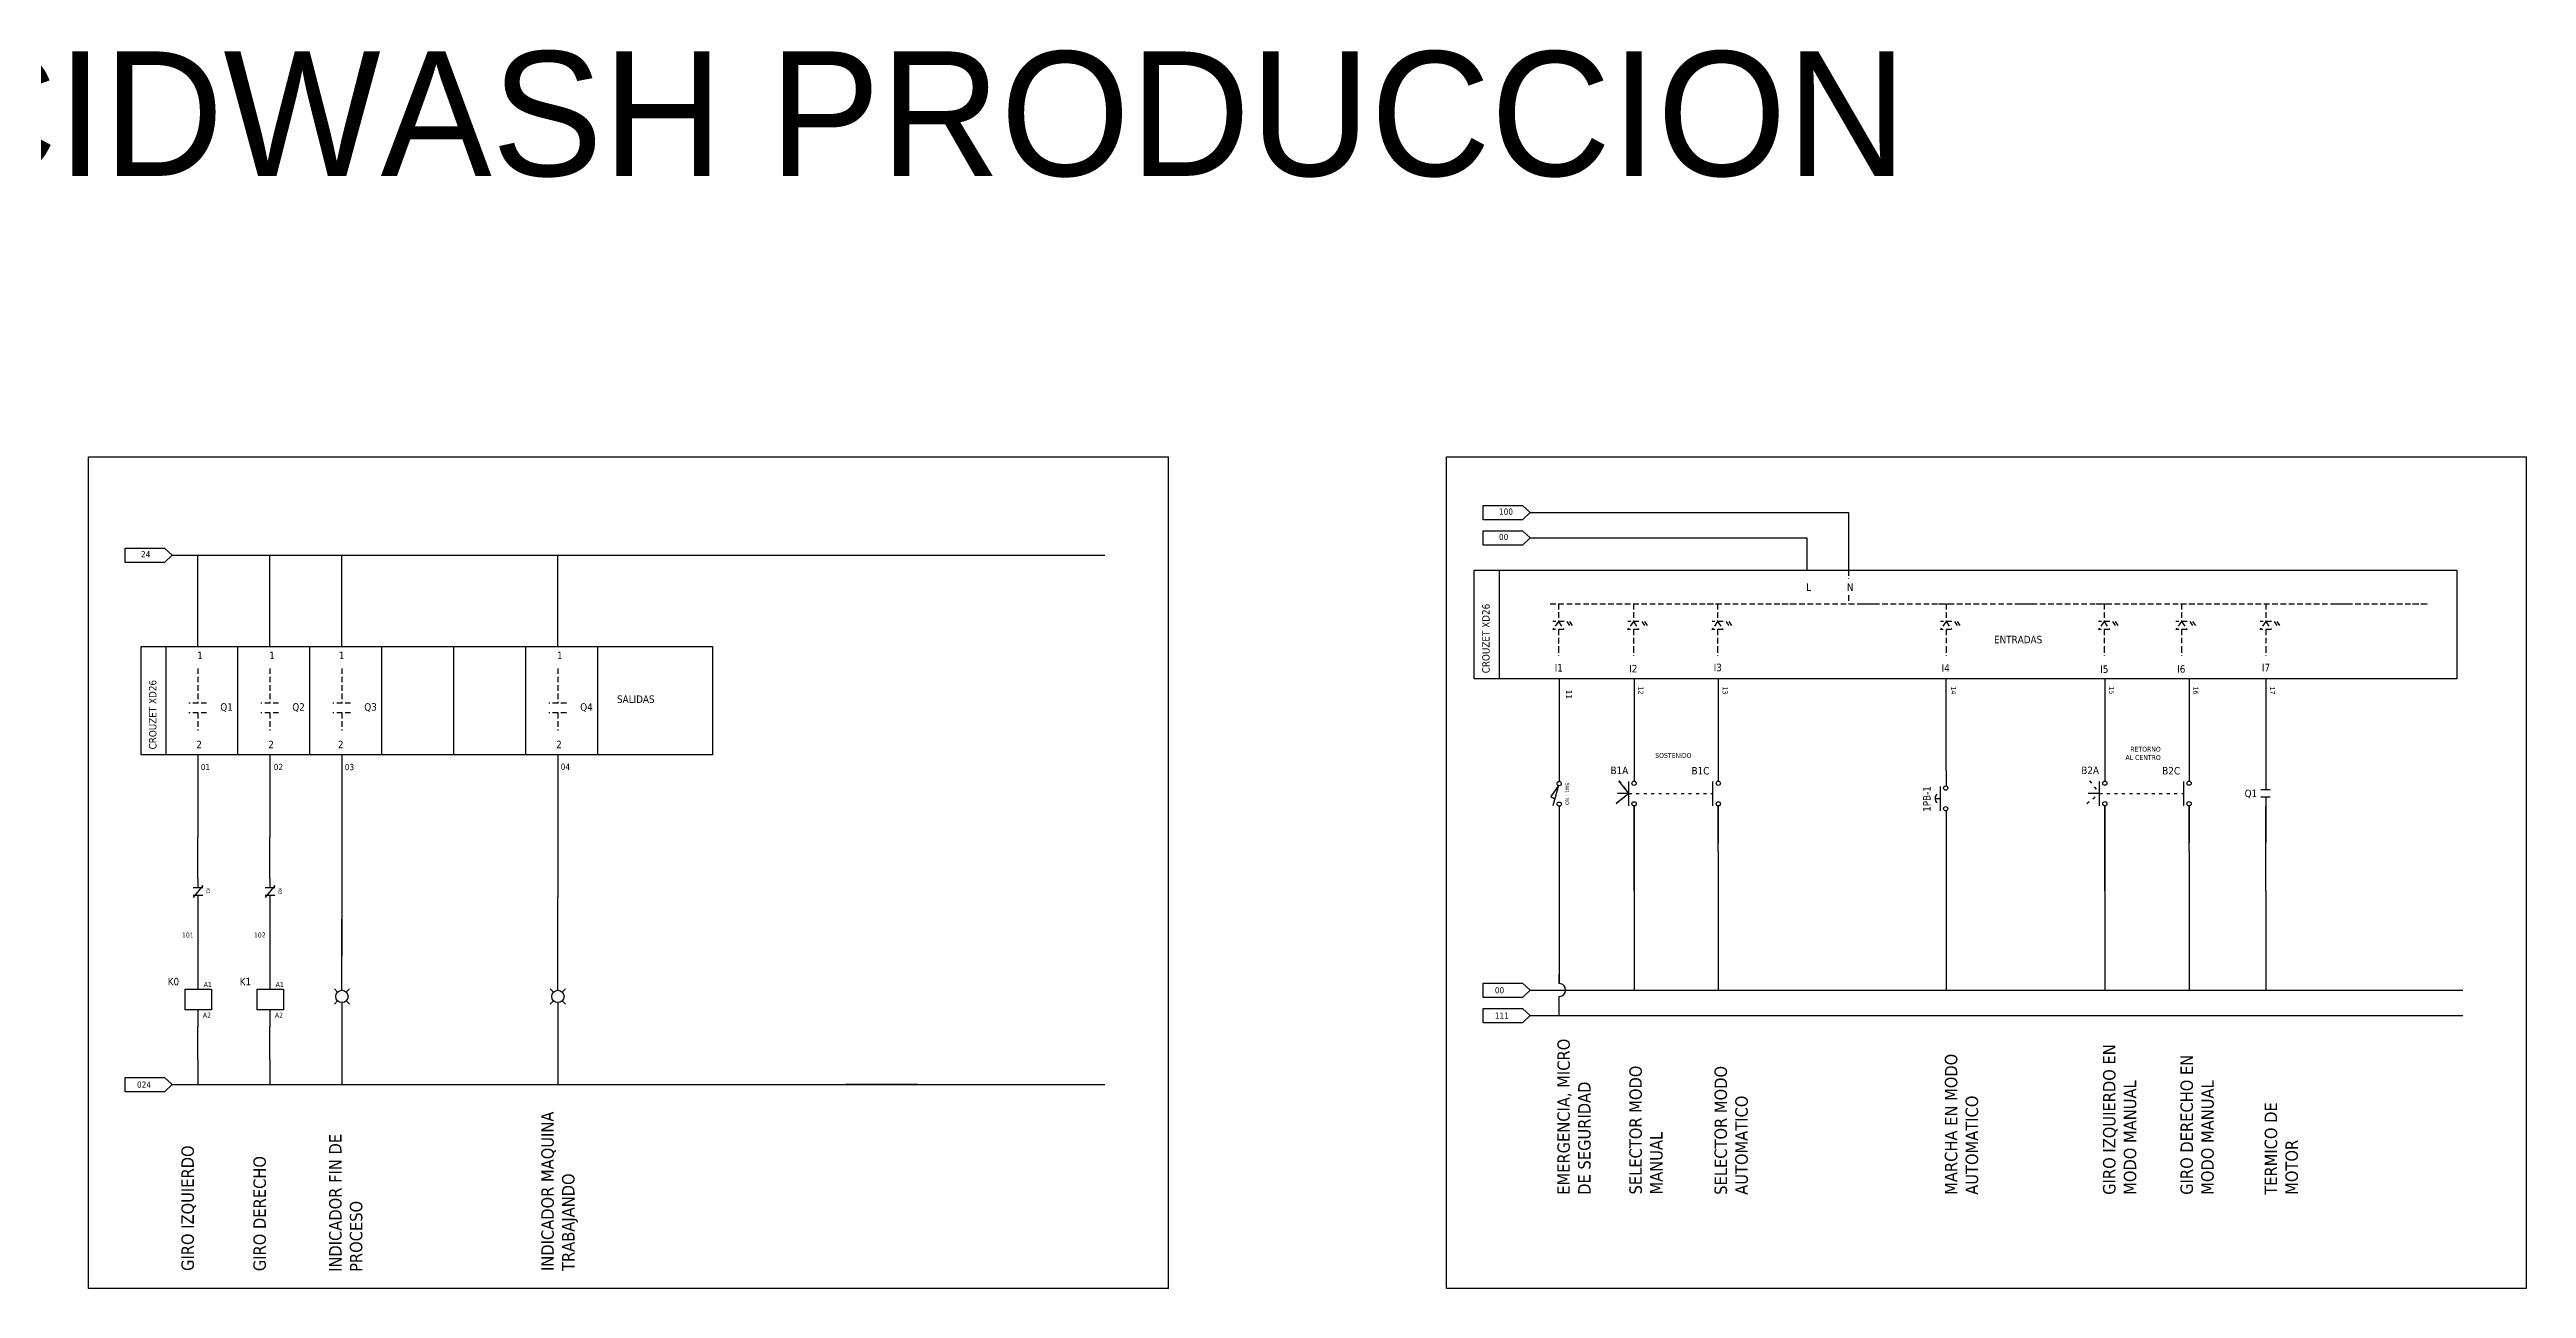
# Model space of a CAD drawing. Header units: millimetres. Extents: x 4928 to 6523, y 3574 to 5217.
# Drawn here: x 5497 to 6492, y 3574 to 4071 of the extents above; entities that cross this region are included whole.
import ezdxf
from ezdxf.enums import TextEntityAlignment as Align

# ---------------------------------------------------------------- set-up
doc = ezdxf.new("R2010")
doc.units = ezdxf.units.MM
doc.linetypes.add('ACAD_ISO03W100', pattern=[30, 12, -18])
doc.linetypes.add('LÍNEAS_OCULTAS2', pattern=[4.7625, 3.175, -1.5875])
doc.layers.add('0 @ 1', color=7, linetype='Continuous')
doc.layers.add('Capa1', color=7, linetype='LÍNEAS_OCULTAS2')
doc.styles.add('Tahoma', font='tahoma.ttf')

# ---------------------------------------------------------------- blocks, each defined once
blk = doc.blocks.new('*U28')
at = {"linetype": 'Continuous'}
for p, q in [((-3.33, -0.27), (1.09, -3.3)), ((-3.33, -0.27), (4.76, -2.59)), ((1.09, -3.3), (1.94, -1.78))]:
    blk.add_line(p, q, dxfattribs=at)
for centre in [(-4.14, 0), (4.14, 0)]:
    blk.add_circle(centre, 0.859)
at = {"style": 'Tahoma'}
for tag, p in [('Diseñador de referencia', (0, 2.5)), ('Descripción', (0, 6.67))]:
    blk.add_attdef(tag, text='', height=1.5, dxfattribs=at).set_placement(p, align=Align.CENTER)
at = {"linetype": 'Continuous', "style": 'Tahoma', "flags": 8}
blk.add_attdef('Terminal 1', text='', height=1.5, dxfattribs=at).set_placement((-6.67, -0.84), align=Align.TOP_RIGHT)
blk.add_attdef('Terminal 2', text='', height=1.5, dxfattribs=at).set_placement((6.67, -0.84), align=Align.TOP_LEFT)
blk = doc.blocks.new('*U29')
for p, q in [((-4.93, 2.14), (4.8, 2.14)), ((0, 4.28), (0, 2.14))]:
    blk.add_line(p, q)
for centre in [(-4.14, 0), (4.14, 0)]:
    blk.add_circle(centre, 0.859)
blk.add_arc((0, 2.19), 2.08, 36.8699, 143.1301)
at = {"style": 'Tahoma'}
for tag, p in [('Descripción', (0, 9.17)), ('Diseñador de referencia', (0, 5))]:
    blk.add_attdef(tag, text='', height=1.5, dxfattribs=at).set_placement(p, align=Align.CENTER)
at = {"linetype": 'Continuous', "style": 'Tahoma', "flags": 8}
blk.add_attdef('Terminal 1', text='', height=1.5, dxfattribs=at).set_placement((-6.67, -0.84), align=Align.TOP_RIGHT)
blk.add_attdef('Terminal 2', text='', height=1.5, dxfattribs=at).set_placement((6.67, -0.84), align=Align.TOP_LEFT)
blk = doc.blocks.new('*U23')
at = {"linetype": 'Continuous'}
for p, q in [((-1.5, 1.92), (-1.5, -1.92)), ((1.5, 1.92), (1.5, -1.92))]:
    blk.add_line(p, q, dxfattribs=at)
at = {"style": 'Tahoma'}
for tag, p in [('Descripción', (0, 8.73)), ('Diseñador de referencia', (-0.18, 3.37))]:
    blk.add_attdef(tag, text='', height=1.5, dxfattribs=at).set_placement(p, align=Align.CENTER)
at = {"linetype": 'Continuous', "style": 'Tahoma', "flags": 8}
blk.add_attdef('Terminal 1', text='', height=1.5, dxfattribs=at).set_placement((-3.17, -0.8), align=Align.TOP_RIGHT)
blk.add_attdef('Terminal 2', text='', height=1.5, dxfattribs=at).set_placement((3.17, -0.8), align=Align.TOP_LEFT)
blk = doc.blocks.new('*U30')
at = {"linetype": 'Continuous'}
for p, q in [((-2.4, 1.92), (2.4, -1.92)), ((-1.5, 1.92), (-1.5, -1.92)), ((1.5, 1.92), (1.5, -1.92))]:
    blk.add_line(p, q, dxfattribs=at)
at = {"style": 'Tahoma'}
for tag, p in [('Descripción', (0, 8.73)), ('Diseñador de referencia', (-0.18, 3.37))]:
    blk.add_attdef(tag, text='', height=1.5, dxfattribs=at).set_placement(p, align=Align.CENTER)
at = {"linetype": 'Continuous', "style": 'Tahoma', "flags": 8}
blk.add_attdef('Terminal 1', text='', height=1.5, dxfattribs=at).set_placement((-3.17, -0.8), align=Align.TOP_RIGHT)
blk.add_attdef('Terminal 2', text='', height=1.5, dxfattribs=at).set_placement((3.17, -0.8), align=Align.TOP_LEFT)

msp = doc.modelspace()

# ---------------------------------------------------------------- linework, layer by layer
for p, q in [((5512.83, 3573.87), (5512.83, 3907.87)), ((5512.83, 3907.87), (5946.63, 3907.87)), ((5946.63, 3573.87), (5946.63, 3907.87)), ((6058.19, 3573.87), (6058.19, 3907.87)), ((6058.19, 3907.87), (6491.98, 3907.87)), ((6491.98, 3573.87), (6491.98, 3907.87)), ((6072.96, 3888.29), (6088.73, 3888.29)), ((6072.96, 3882.52), (6072.96, 3888.29)), ((6088.73, 3882.52), (6072.96, 3882.52)), ((6088.73, 3888.29), (6091.85, 3885.48)), ((6091.85, 3885.48), (6088.73, 3882.52)), ((6091.85, 3885.48), (6219.75, 3885.48)), ((6219.75, 3885.48), (6219.75, 3862.24)), ((5527.58, 3871.14), (5543.35, 3871.14)), ((5527.58, 3865.38), (5527.58, 3871.14)), ((5543.35, 3871.14), (5546.47, 3868.33)), ((6072.96, 3878.08), (6088.73, 3878.08)), ((6072.96, 3872.32), (6072.96, 3878.08)), ((6088.73, 3872.32), (6072.96, 3872.32)), ((6088.73, 3878.08), (6091.85, 3875.27)), ((6091.85, 3875.27), (6088.73, 3872.32)), ((6091.85, 3875.27), (6203.02, 3875.27)), ((6203.02, 3875.27), (6203.02, 3862.24)), ((5543.35, 3865.38), (5527.58, 3865.38)), ((5546.47, 3868.33), (5543.35, 3865.38)), ((5546.47, 3868.33), (5921.03, 3868.33)), ((5556.82, 3840.32), (5556.82, 3868.33)), ((5585.73, 3840.32), (5585.73, 3868.33)), ((5614.64, 3831.67), (5614.64, 3868.33)), ((5701.36, 3831.67), (5701.36, 3868.33)), ((6079.36, 3862.24), (6079.36, 3818.67)), ((5556.82, 3831.67), (5556.82, 3840.32)), ((5585.73, 3831.67), (5585.73, 3840.32)), ((5543.92, 3831.67), (5543.92, 3788.1)), ((5572.82, 3788.1), (5572.82, 3831.67)), ((5601.73, 3788.1), (5601.73, 3831.67)), ((5630.64, 3788.1), (5630.64, 3831.67)), ((5630.64, 3831.67), (5659.54, 3831.67)), ((5659.54, 3788.1), (5659.54, 3831.67)), ((5659.54, 3788.1), (5659.54, 3831.67)), ((5688.45, 3788.1), (5688.45, 3831.67)), ((5688.45, 3788.1), (5688.45, 3831.67)), ((5688.45, 3788.1), (5688.45, 3831.67)), ((5717.36, 3788.1), (5717.36, 3831.67)), ((5717.36, 3788.1), (5717.36, 3831.67)), ((6103.5, 3818.66), (6103.5, 3795.58)), ((6133.6, 3818.66), (6133.6, 3811.25)), ((6133.6, 3818.66), (6133.6, 3800.54)), ((6167.42, 3818.66), (6167.42, 3800.54)), ((6258.9, 3781.92), (6258.9, 3818.67)), ((6322.65, 3818.67), (6322.65, 3800.55)), ((6356.47, 3818.67), (6356.47, 3800.55)), ((6387.28, 3818.67), (6387.28, 3800.55)), ((6133.6, 3800.54), (6133.6, 3777.61)), ((6167.42, 3800.54), (6167.42, 3777.61)), ((6322.65, 3800.55), (6322.65, 3777.62)), ((6356.47, 3800.55), (6356.47, 3777.62)), ((6387.28, 3800.55), (6387.28, 3777.62)), ((6103.5, 3795.58), (6103.5, 3777.48)), ((5556.82, 3788), (5556.82, 3780.59)), ((5556.82, 3780.59), (5556.82, 3755.08)), ((5585.73, 3788.04), (5585.73, 3780.63)), ((5585.73, 3780.63), (5585.73, 3755.08)), ((5614.64, 3788), (5614.64, 3780.59)), ((5614.64, 3780.59), (5614.64, 3722.15)), ((5701.36, 3788.1), (5701.36, 3780.7)), ((5701.36, 3780.7), (5701.36, 3734.09)), ((6258.9, 3781.92), (6258.9, 3775.62)), ((6387.28, 3781.46), (6387.28, 3774.11)), ((6131.46, 3772.61), (6126.42, 3768.63)), ((6131.46, 3772.61), (6126.9, 3772.61)), ((6131.46, 3772.61), (6127.48, 3777.65)), ((6131.46, 3767.68), (6131.46, 3777.41)), ((6165.28, 3767.68), (6165.28, 3777.41)), ((6320.52, 3772.62), (6315.95, 3772.62)), ((6320.52, 3767.69), (6320.52, 3777.42)), ((6354.34, 3767.69), (6354.34, 3777.42)), ((6387.28, 3771.11), (6387.28, 3760.3)), ((6103.5, 3767.48), (6103.5, 3747.51)), ((6133.6, 3733.56), (6133.6, 3767.61)), ((6133.6, 3767.61), (6133.6, 3752.85)), ((6167.42, 3749.32), (6167.42, 3767.61)), ((6167.42, 3767.61), (6167.42, 3752.85)), ((6258.9, 3765.66), (6258.9, 3704.18)), ((6322.65, 3733.57), (6322.65, 3767.62)), ((6322.65, 3767.62), (6322.65, 3752.86)), ((6356.47, 3749.33), (6356.47, 3767.62)), ((6356.47, 3767.62), (6356.47, 3752.86)), ((6387.28, 3733.57), (6387.28, 3767.62)), ((6387.28, 3767.62), (6387.28, 3752.86)), ((5556.82, 3738.48), (5556.82, 3755.08)), ((5585.73, 3738.48), (5585.73, 3755.08)), ((6133.6, 3756.48), (6133.6, 3733.56)), ((6322.65, 3756.5), (6322.65, 3733.57)), ((6103.5, 3747.51), (6103.5, 3733.56)), ((6167.42, 3749.32), (6167.42, 3693.7)), ((6356.47, 3749.33), (6356.47, 3693.7)), ((5556.82, 3738.48), (5556.82, 3734.71)), ((5556.82, 3731.71), (5556.82, 3725.24)), ((5585.73, 3738.48), (5585.73, 3734.71)), ((5585.73, 3731.71), (5585.73, 3725.24)), ((5701.36, 3734.09), (5701.36, 3731.09)), ((5701.36, 3695.5), (5701.36, 3731.09)), ((6103.5, 3733.56), (6103.5, 3696.29)), ((6133.6, 3733.56), (6133.6, 3693.7)), ((6322.65, 3733.57), (6322.65, 3693.7)), ((6387.28, 3733.57), (6387.28, 3693.7)), ((5556.82, 3725.24), (5556.82, 3700.91)), ((5585.73, 3725.24), (5585.73, 3700.91)), ((5614.64, 3695.5), (5614.64, 3722.15)), ((5614.64, 3722.15), (5614.64, 3707.39)), ((5556.82, 3700.91), (5556.82, 3694.05)), ((5585.73, 3700.91), (5585.73, 3694.05)), ((6258.9, 3704.18), (6258.9, 3693.7)), ((5551.58, 3694.05), (5562.27, 3694.05)), ((5551.58, 3694.05), (5551.58, 3685.81)), ((5562.27, 3694.05), (5562.27, 3685.81)), ((5580.49, 3694.05), (5591.17, 3694.05)), ((5580.49, 3694.05), (5580.49, 3685.81)), ((5591.17, 3694.05), (5591.17, 3685.81)), ((5612.88, 3692.87), (5611.58, 3694.17)), ((5614.64, 3693.6), (5614.64, 3695.5)), ((5616.39, 3692.87), (5617.69, 3694.17)), ((5699.6, 3692.87), (5698.3, 3694.17)), ((5701.36, 3693.6), (5701.36, 3695.5)), ((5703.11, 3692.87), (5704.41, 3694.17)), ((6072.94, 3696.51), (6088.71, 3696.51)), ((6072.94, 3690.74), (6072.94, 3696.51)), ((6088.71, 3690.74), (6072.94, 3690.74)), ((6088.71, 3696.51), (6091.83, 3693.7)), ((6091.83, 3693.7), (6088.71, 3690.74)), ((6091.83, 3693.7), (6466.39, 3693.7)), ((6103.5, 3696.29), (6103.5, 3700)), ((6103.5, 3683.49), (6103.5, 3691.1)), ((5562.27, 3685.81), (5551.58, 3685.81)), ((5556.82, 3685.81), (5556.82, 3678.96)), ((5591.17, 3685.81), (5580.49, 3685.81)), ((5585.73, 3685.81), (5585.73, 3678.96)), ((5612.88, 3689.39), (5611.58, 3688.09)), ((5614.64, 3688.66), (5614.64, 3686.76)), ((5614.64, 3686.76), (5614.64, 3655.79)), ((5616.39, 3689.39), (5617.69, 3688.09)), ((5699.6, 3689.39), (5698.3, 3688.09)), ((5701.36, 3688.66), (5701.36, 3686.76)), ((5701.36, 3686.76), (5701.36, 3655.79)), ((5703.11, 3689.39), (5704.41, 3688.09)), ((6072.94, 3686.3), (6088.71, 3686.3)), ((6072.94, 3680.54), (6072.94, 3686.3)), ((6088.71, 3686.3), (6091.83, 3683.49)), ((6091.83, 3683.49), (6088.71, 3680.54)), ((6091.83, 3683.49), (6466.39, 3683.49)), ((5556.82, 3665.72), (5556.82, 3678.96)), ((5585.73, 3665.72), (5585.73, 3678.96)), ((6088.71, 3680.54), (6072.94, 3680.54)), ((5556.82, 3665.72), (5556.82, 3655.79)), ((5585.73, 3665.72), (5585.73, 3655.79)), ((5527.58, 3658.6), (5543.35, 3658.6)), ((5527.58, 3652.84), (5527.58, 3658.6)), ((5543.35, 3652.84), (5527.58, 3652.84)), ((5543.35, 3658.6), (5546.47, 3655.79)), ((5546.47, 3655.79), (5543.35, 3652.84)), ((5546.47, 3655.79), (5921.03, 3655.8)), ((5816.98, 3655.88), (5845.89, 3655.88)), ((5946.63, 3573.87), (5512.83, 3573.87)), ((6491.98, 3573.87), (6058.19, 3573.87))]:
    msp.add_line(p, q)
at = {"linetype": 'ACAD_ISO03W100', "ltscale": 0.1}
for p, q in [((6126.42, 3768.63), (6131.46, 3772.61)), ((6127.48, 3777.65), (6131.46, 3772.61)), ((6131.46, 3772.61), (6165.28, 3772.61)), ((6315.48, 3768.64), (6320.52, 3772.62)), ((6316.54, 3777.66), (6320.52, 3772.62)), ((6320.52, 3772.62), (6354.34, 3772.62))]:
    msp.add_line(p, q, dxfattribs=at)
for points in [[(6069.3, 3862.24), (6464.08, 3862.24), (6464.08, 3818.67), (6069.3, 3818.67)], [(5534.04, 3831.67), (5763.5, 3831.67), (5763.5, 3788.1), (5534.04, 3788.1)]]:
    msp.add_lwpolyline(points, close=True)
for centre, radius in [((6133.6, 3776.75), 0.859), ((6167.42, 3776.75), 0.859), ((6322.65, 3776.76), 0.859), ((6356.47, 3776.76), 0.859), ((6133.6, 3768.47), 0.859), ((6167.42, 3768.47), 0.859), ((6322.65, 3768.48), 0.859), ((6356.47, 3768.48), 0.859), ((5614.64, 3691.13), 2.47), ((5701.36, 3691.13), 2.47)]:
    msp.add_circle(centre, radius)
msp.add_arc((6103.5, 3693.7), 2.59, 270, 90)
at = {"layer": 'Capa1', "ltscale": 0.7}
for p, q in [((6219.75, 3862.24), (6219.75, 3858.79)), ((6219.75, 3852.2), (6219.75, 3848.76)), ((6099.88, 3848.76), (6106.28, 3848.76)), ((6099.88, 3848.76), (6452.64, 3848.76)), ((6103.21, 3841.66), (6100.91, 3838.46)), ((6105.46, 3841.66), (6100.96, 3841.66)), ((6103.21, 3848.76), (6103.21, 3841.66)), ((6103.21, 3841.66), (6105.41, 3838.46)), ((6106.56, 3841.66), (6107.66, 3840.06)), ((6107.66, 3841.66), (6108.76, 3840.06)), ((6129.98, 3848.76), (6136.37, 3848.76)), ((6133.3, 3841.66), (6131, 3838.46)), ((6135.56, 3841.66), (6131.06, 3841.66)), ((6133.3, 3848.76), (6133.3, 3841.66)), ((6133.3, 3841.66), (6135.5, 3838.46)), ((6136.66, 3841.66), (6137.76, 3840.06)), ((6137.76, 3841.66), (6138.86, 3840.06)), ((6162.99, 3848.76), (6169.39, 3848.76)), ((6167.12, 3841.66), (6164.82, 3838.46)), ((6169.38, 3841.66), (6164.88, 3841.66)), ((6167.12, 3848.76), (6167.12, 3841.66)), ((6167.12, 3841.66), (6169.32, 3838.46)), ((6170.48, 3841.66), (6171.58, 3840.06)), ((6171.58, 3841.66), (6172.68, 3840.06)), ((6192.87, 3848.76), (6199.27, 3848.76)), ((6224.62, 3848.76), (6231.01, 3848.76)), ((6255.87, 3848.76), (6262.27, 3848.76)), ((6258.9, 3841.67), (6256.61, 3838.48)), ((6261.16, 3841.67), (6256.66, 3841.67)), ((6258.9, 3848.77), (6258.9, 3841.67)), ((6258.9, 3841.67), (6261.11, 3838.48)), ((6262.26, 3841.67), (6263.36, 3840.07)), ((6263.36, 3841.67), (6264.46, 3840.07)), ((6288.07, 3848.76), (6294.46, 3848.76)), ((6319.17, 3848.76), (6325.57, 3848.76)), ((6322.36, 3841.67), (6320.06, 3838.48)), ((6324.61, 3841.67), (6320.11, 3841.67)), ((6322.36, 3848.77), (6322.36, 3841.67)), ((6322.36, 3841.67), (6324.56, 3838.48)), ((6325.71, 3841.67), (6326.81, 3840.07)), ((6326.81, 3841.67), (6327.91, 3840.07)), ((6353.46, 3841.67), (6351.16, 3838.48)), ((6355.71, 3841.67), (6351.21, 3841.67)), ((6352.99, 3848.76), (6359.39, 3848.76)), ((6353.46, 3848.77), (6353.46, 3841.67)), ((6353.46, 3841.67), (6355.66, 3838.48)), ((6356.81, 3841.67), (6357.91, 3840.07)), ((6357.91, 3841.67), (6359.01, 3840.07)), ((6383.13, 3848.76), (6389.53, 3848.76)), ((6387.28, 3841.67), (6384.98, 3838.48)), ((6389.53, 3841.67), (6385.03, 3841.67)), ((6387.28, 3848.77), (6387.28, 3841.67)), ((6387.28, 3841.67), (6389.48, 3838.48)), ((6390.63, 3841.67), (6391.73, 3840.07)), ((6391.73, 3841.67), (6392.83, 3840.07)), ((6414.78, 3848.76), (6421.17, 3848.76)), ((6446.24, 3848.76), (6452.64, 3848.76)), ((6105.41, 3838.46), (6100.91, 3838.46)), ((6105.41, 3838.46), (6100.91, 3838.46)), ((6103.21, 3838.46), (6103.21, 3831.37)), ((6103.21, 3831.37), (6103.21, 3827.92)), ((6135.5, 3838.46), (6131, 3838.46)), ((6135.5, 3838.46), (6131, 3838.46)), ((6133.3, 3838.46), (6133.3, 3831.37)), ((6133.3, 3831.37), (6133.3, 3827.92)), ((6169.32, 3838.46), (6164.82, 3838.46)), ((6169.32, 3838.46), (6164.82, 3838.46)), ((6167.12, 3838.46), (6167.12, 3831.37)), ((6167.12, 3831.37), (6167.12, 3827.92)), ((6261.11, 3838.48), (6256.61, 3838.48)), ((6261.11, 3838.48), (6256.61, 3838.48)), ((6258.9, 3838.48), (6258.9, 3831.38)), ((6258.9, 3831.38), (6258.9, 3827.93)), ((6324.56, 3838.48), (6320.06, 3838.48)), ((6324.56, 3838.48), (6320.06, 3838.48)), ((6322.36, 3838.48), (6322.36, 3831.38)), ((6322.36, 3831.38), (6322.36, 3827.93)), ((6355.66, 3838.48), (6351.16, 3838.48)), ((6355.66, 3838.48), (6351.16, 3838.48)), ((6353.46, 3838.48), (6353.46, 3831.38)), ((6353.46, 3831.38), (6353.46, 3827.93)), ((6389.48, 3838.48), (6384.98, 3838.48)), ((6389.48, 3838.48), (6384.98, 3838.48)), ((6387.28, 3838.48), (6387.28, 3831.38)), ((6387.28, 3831.38), (6387.28, 3827.93)), ((5556.82, 3822.85), (5556.82, 3816.05)), ((5585.73, 3822.85), (5585.73, 3816.05)), ((5614.64, 3822.85), (5614.64, 3816.05)), ((5701.36, 3822.85), (5701.36, 3816.05)), ((5556.82, 3816.05), (5556.82, 3808.95)), ((5585.73, 3816.05), (5585.73, 3808.95)), ((5614.64, 3816.05), (5614.64, 3808.95)), ((5701.36, 3816.05), (5701.36, 3808.95)), ((5560.28, 3808.95), (5553.18, 3808.95)), ((5560.28, 3804.99), (5553.18, 3804.99)), ((5556.82, 3804.99), (5556.82, 3797.9)), ((5589.18, 3808.95), (5582.08, 3808.95)), ((5589.18, 3804.99), (5582.08, 3804.99)), ((5585.73, 3804.99), (5585.73, 3797.9)), ((5618.09, 3808.95), (5610.99, 3808.95)), ((5618.09, 3804.99), (5610.99, 3804.99)), ((5614.64, 3804.99), (5614.64, 3797.9)), ((5704.81, 3808.95), (5697.71, 3808.95)), ((5704.81, 3804.99), (5697.71, 3804.99)), ((5701.36, 3804.99), (5701.36, 3797.9))]:
    msp.add_line(p, q, dxfattribs=at)

# ---------------------------------------------------------------- block references
at = {"layer": '0 @ 1'}
ref = msp.add_blockref('*U28', (6103.5, 3772.48), dxfattribs=dict(at, rotation=270))
ref.add_attrib('Diseñador de referencia', 'SW1 - NO', dxfattribs={"layer": '0', "height": 1.5, "rotation": 270, "style": 'Tahoma'}).set_placement((6106, 3772.48), align=Align.CENTER)
for name, p, rotation in [('*U29', (6258.73, 3770.64), 90), ('*U23', (6387.17, 3772.61), 270)]:
    msp.add_blockref(name, p, dxfattribs=dict(at, rotation=rotation))
ref = msp.add_blockref('*U30', (5556.82, 3733.21), dxfattribs=dict(at, rotation=270))
ref.add_attrib('Diseñador de referencia', 'K1', dxfattribs={"layer": '0', "height": 1.5, "rotation": 270, "style": 'Tahoma'}).set_placement((5560.19, 3733.39), align=Align.CENTER)
ref = msp.add_blockref('*U30', (5585.73, 3733.21), dxfattribs=dict(at, rotation=270))
ref.add_attrib('Diseñador de referencia', 'K0', dxfattribs={"layer": '0', "height": 1.5, "rotation": 270, "style": 'Tahoma'}).set_placement((5589.1, 3733.39), align=Align.CENTER)

# ---------------------------------------------------------------- texts
at = {"insert": (5032.11, 4070.61), "char_height": 50, "attachment_point": 1}
msp.add_mtext_dynamic_manual_height_columns('DIAGRAMA ACIDWASH PRODUCCION', width=2366.9793, gutter_width=15, heights=[0], dxfattribs=at)
at = {"style": 'Tahoma'}
for s, insert, char_height, width, attachment_point in [('100', (6079.33, 3887.08), 2.5, 15.2778, 1), ('24', (5533.95, 3869.94), 2.5, 15.2778, 1), ('00', (6079.33, 3876.88), 2.5, 15.2778, 1), ('L', (6202.68, 3856.98), 3, 15.2778, 1), ('N', (6219.05, 3856.98), 3, 15.2778, 1), ('ENTRADAS', (6278.16, 3835.93), 3, 53.74, 1), ('1', (5556.48, 3829.58), 3, 15.2778, 1), ('1', (5585.39, 3829.58), 3, 15.2778, 1), ('1', (5613.37, 3829.58), 3, 15.2778, 1), ('1', (5701.02, 3829.58), 3, 15.2778, 1), ('I1', (6101.7, 3824.58), 3, 15.2778, 1), ('I2', (6131.63, 3824.26), 3, 15.2778, 1), ('I3', (6165.55, 3824.72), 3, 15.2778, 1), ('I4', (6257.1, 3824.53), 3, 15.2778, 1), ('I5', (6320.79, 3824.07), 3, 15.2778, 1), ('I6', (6351.7, 3824.13), 3, 15.2778, 1), ('I7', (6385.71, 3824.73), 3, 15.2778, 1), ('SALIDAS', (5725.11, 3812), 3, 53.74, 1), ('Q1', (5565.79, 3808.87), 3, 15.2778, 1), ('Q2', (5594.7, 3808.87), 3, 15.2778, 1), ('Q3', (5623.6, 3808.87), 3, 15.2778, 1), ('Q4', (5710.32, 3808.87), 3, 15.2778, 1), ('2', (5556.14, 3793.8), 3, 15.2778, 1), ('2', (5585.04, 3793.8), 3, 15.2778, 1), ('2', (5613.02, 3793.8), 3, 15.2778, 1), ('2', (5700.67, 3793.8), 3, 15.2778, 1), ('RETORNO AL CENTRO', (6345.09, 3791.41), 2, 15.2778, 3), ('01', (5557.95, 3784.5), 2.5, 15.2778, 1), ('02', (5587.24, 3784.52), 2.5, 15.2778, 1), ('03', (5615.77, 3784.5), 2.5, 15.2778, 1), ('04', (5702.49, 3784.6), 2.5, 15.2778, 1), ('B1A', (6131.24, 3783.41), 3, 15.2778, 3), ('SOSTENIDO', (6156.64, 3788.89), 2, 15.2778, 3), ('B1C', (6163.8, 3783.25), 3, 15.2778, 3), ('B2A', (6320.3, 3783.42), 3, 15.2778, 3), ('B2C', (6352.86, 3783.26), 3, 15.2778, 3), ('Q1', (6383.84, 3774.17), 3, 15.2778, 3), ('101', (5550.38, 3716.8), 2, 4.6015, 1), ('102', (5579.29, 3716.8), 2, 4.6015, 1), ('K0', (5544.67, 3698.6), 3, 4.6015, 1), ('A1', (5559.1, 3696.98), 2, 4.6015, 1), ('K1', (5573.57, 3698.6), 3, 4.6015, 1), ('A1', (5588.01, 3696.98), 2, 4.6015, 1), ('00', (6077.68, 3694.85), 2.5, 15.2778, 1), ('A2', (5558.8, 3684.63), 2, 4.6015, 1), ('A2', (5587.71, 3684.63), 2, 4.6015, 1), ('111', (6077.68, 3684.65), 2.5, 15.2778, 1), ('024', (5532.32, 3656.95), 2.5, 15.2778, 1)]:
    msp.add_mtext(s, dxfattribs=dict(at, insert=insert, char_height=char_height, width=width, attachment_point=attachment_point))
at = {"attachment_point": 1, "style": 'Tahoma'}
for s, insert, char_height, width, rotation in [('CROUZET XD26', (6072.58, 3820.88), 3, 53.74, 90), ('CROUZET XD26', (5537.13, 3790.31), 3, 53.74, 90), ('11', (6108.68, 3814.3), 2.5, 15.2778, 270), ('12', (6137.32, 3815.53), 2, 15.2778, 270), ('13', (6171.14, 3815.53), 2, 15.2778, 270), ('14', (6262.92, 3815.54), 2, 15.2778, 270), ('15', (6326.37, 3815.54), 2, 15.2778, 270), ('16', (6360.19, 3815.54), 2, 15.2778, 270), ('17', (6390.99, 3815.54), 2, 15.2778, 270), ('1PB-1', (6249.68, 3765.24), 3, 15.2778, 90), ('EMERGENCIA, MICRO DE SEGURIDAD', (6102.78, 3611.47), 5, 67.6745, 90), ('GIRO IZQUIERDO EN MODO MANUAL', (6321.92, 3611.48), 5, 61.5193, 90), ('SELECTOR MODO MANUAL', (6131.69, 3611.6), 5, 57.0716, 90), ('SELECTOR MODO AUTOMATICO', (6165.89, 3611.47), 5, 53.4989, 90), ('MARCHA EN MODO AUTOMATICO', (6258.4, 3611.48), 5, 61.5054, 90), ('GIRO DERECHO EN MODO MANUAL', (6353.03, 3611.48), 5, 61.9649, 90), ('INDICADOR MAQUINA TRABAJANDO', (5694.7, 3580.87), 5, 75.7529, 90), ('TERMICO DE MOTOR', (6386.85, 3611.48), 5, 53.4989, 90), ('GIRO IZQUIERDO', (5550.16, 3580.89), 5, 57.5514, 90), ('INDICADOR FIN DE PROCESO', (5609.48, 3580.5), 5, 57.5514, 90), ('GIRO DERECHO', (5579.07, 3580.8), 5, 57.5514, 90)]:
    msp.add_mtext(s, dxfattribs=dict(at, insert=insert, char_height=char_height, width=width, rotation=rotation))

doc.saveas('drawing.dxf')
